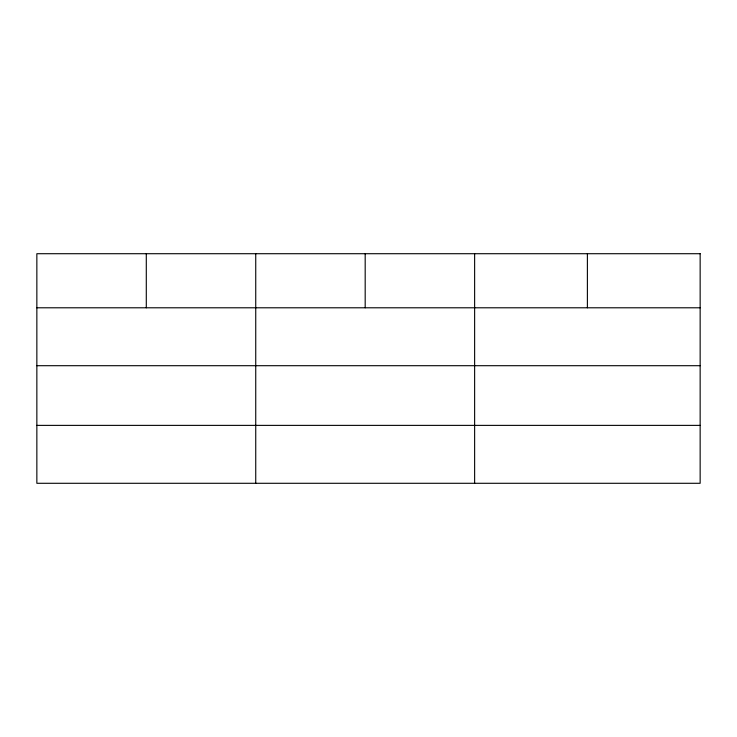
<?xml version="1.0" encoding="UTF-8"?>
<svg xmlns="http://www.w3.org/2000/svg" width="737" height="737" viewBox="0 0 737 737"><rect width="100%" height="100%" fill="white"/><g stroke="black" fill="none" stroke-linecap="round" stroke-linejoin="round"><path stroke-width="1.11" d="M36.85 307.79L700.15 307.79M36.85 365.699L700.15 365.699M36.85 425.378L700.15 425.378M587.389 253.712L587.389 307.79M474.628 253.712L474.628 483.288M365.183 253.712L365.183 307.79M255.739 253.712L255.739 483.288M146.294 253.712L146.294 307.79M700.15 253.712L36.85 253.712L36.85 483.288L700.15 483.288L700.15 253.712"/></g></svg>
